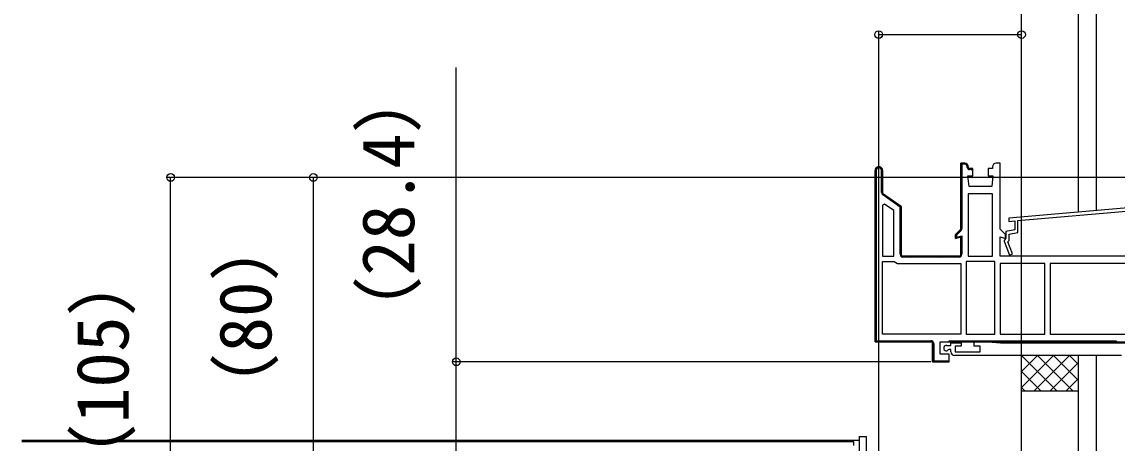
# Model space of a CAD drawing. Units: millimetres, scale not verified. Extents: x -875 to 875, y -1305 to 1298.
# Drawn here: x -62.5 to 244.3, y -716.4 to -598.5 of the extents above; entities that cross this region are included whole.
import ezdxf
from ezdxf.enums import TextEntityAlignment as Align

# ---------------------------------------------------------------- set-up
doc = ezdxf.new("R2010")
doc.units = ezdxf.units.MM
doc.header["$LTSCALE"] = 8
for name, color, linetype in [('0-2_YKK_11', 7, 'Continuous'), ('0-3_YKK_12', 2, 'Continuous'), ('0-4_YKK_13', 4, 'Continuous'), ('0-5_YKK_D', 6, 'Continuous'), ('0-7_YSS_K', 3, 'Continuous')]:
    doc.layers.add(name, color=color, linetype=linetype)
doc.styles.add('ＭＳ ゴシック', font='')
doc.styles.get('ＭＳ ゴシック').set_extended_font_data('MS Gothic')

msp = doc.modelspace()

# ---------------------------------------------------------------- linework, layer by layer
at = {"layer": '0-2_YKK_11'}
for p, q in [((200.934, -638.311), (201.245, -638)), ((176.5, -640.118), (176.859, -639.759)), ((177.259, -639.359), (177.616, -639.002)), ((178.3, -646.24), (178.3, -640.05)), ((178.3, -641.146), (178.6, -640.846)), ((200.5, -638.745), (200.811, -638.434)), ((202.3, -639.2), (202.3, -639)), ((202.463, -639.611), (202.675, -639.398)), ((176.5, -642.946), (176.8, -642.646)), ((178.3, -643.974), (178.6, -643.674)), ((200.5, -641.573), (200.8, -641.273)), ((200.5, -644.402), (200.8, -644.102)), ((176.5, -645.774), (176.8, -645.474)), ((178.428, -646.674), (178.648, -646.454)), ((200.5, -647.23), (200.8, -646.93)), ((176.5, -648.603), (176.8, -648.303)), ((180.05, -647.881), (180.265, -647.666)), ((181.714, -649.046), (181.929, -648.831)), ((183.377, -650.211), (183.592, -649.996)), ((200.5, -650.059), (200.8, -649.759)), ((176.5, -651.431), (176.8, -651.131)), ((183.5, -652.917), (183.8, -652.617)), ((200.5, -652.887), (200.8, -652.587)), ((176.5, -654.26), (176.8, -653.96)), ((183.5, -655.745), (183.8, -655.445)), ((200.5, -655.716), (200.8, -655.416)), ((176.5, -657.088), (176.8, -656.788)), ((183.5, -658.573), (183.8, -658.273)), ((200.566, -656.858), (199.359, -658.066)), ((200.283, -658.761), (200.54, -658.504)), ((176.5, -659.917), (176.8, -659.617)), ((176.5, -662.745), (176.8, -662.445)), ((183.5, -661.402), (183.8, -661.102)), ((200.5, -661.372), (200.8, -661.072)), ((176.5, -665.573), (176.8, -665.273)), ((183.701, -664.03), (183.913, -663.817)), ((200, -664.3), (184.3, -664.3)), ((186.259, -664.3), (186.559, -664)), ((189.087, -664.3), (189.387, -664)), ((191.916, -664.3), (192.216, -664)), ((194.744, -664.3), (195.044, -664)), ((197.573, -664.3), (197.873, -664)), ((176.5, -668.402), (176.8, -668.102)), ((176.5, -671.23), (176.8, -670.93)), ((176.5, -674.059), (176.8, -673.759)), ((176.5, -676.887), (176.8, -676.587)), ((176.5, -679.716), (176.8, -679.416)), ((176.5, -682.544), (176.8, -682.244)), ((176.5, -685.372), (176.8, -685.072)), ((176.762, -687.939), (177.001, -687.7)), ((179.529, -688), (179.829, -687.7)), ((182.358, -688), (182.658, -687.7)), ((185.186, -688), (185.486, -687.7)), ((188.015, -688), (188.315, -687.7)), ((190.843, -688), (191.143, -687.7)), ((192.6, -689.071), (192.9, -688.771)), ((199.328, -688), (199.628, -687.7)), ((202.157, -688), (202.457, -687.7)), ((204.985, -688), (205.285, -687.7)), ((207.814, -688), (208.114, -687.7)), ((210.642, -688), (210.942, -687.7)), ((213.471, -688), (213.771, -687.7)), ((216.299, -688), (216.599, -687.7)), ((219.127, -688), (219.427, -687.7)), ((221.956, -688), (222.256, -687.7)), ((224.784, -688), (225.084, -687.7)), ((227.613, -688), (227.913, -687.7)), ((230.441, -688), (230.741, -687.7)), ((233.27, -688), (233.57, -687.7)), ((236.098, -688), (236.398, -687.7)), ((238.926, -688), (239.226, -687.7)), ((241.755, -688), (242.055, -687.7)), ((192.6, -691.9), (192.9, -691.6)), ((193.728, -693.6), (194.028, -693.3)), ((196.557, -693.6), (196.857, -693.3)), ((245.529, -691.8), (198.7, -691.8))]:
    msp.add_line(p, q, dxfattribs=at)
for points in [[(201.6, -638), (200.5, -638), (200.5, -656.5), (199, -658), (199, -659.061), (200.5, -658.659), (200.5, -664), (183.8, -664), (183.8, -650.141), (178.6, -646.5), (178.6, -640.05)], [(178.6, -640.05), (178.6, -646.5), (183.8, -650.141), (183.8, -664), (200.5, -664), (200.5, -658.659), (199, -659.061), (199, -658), (200.5, -656.5), (200.5, -638), (201.6, -638)], [(252.6, -638), (251.5, -638), (251.5, -656.5), (250, -658), (250, -659.061), (251.5, -658.659), (251.5, -664), (211.5, -664), (211.5, -658.659), (213, -659.061), (213, -658), (211.5, -656.5), (211.5, -638), (210.4, -638)], [(192.9, -688.5), (192.9, -693.3), (197.158, -693.3), (196.7, -693.6), (192.6, -693.6), (192.6, -688), (176.5, -688), (176.5, -640.05), (176.5, -688), (192.6, -688), (192.6, -693.6), (197.2, -693.6), (197.2, -691.5), (194.7, -691.5), (194.7, -688)], [(176.8, -640.05), (176.8, -687.7), (192.1, -687.7)], [(201.6, -638.3), (200.8, -638.3), (200.8, -656.293)], [(209.4, -639), (209.4, -639.5), (208.15, -639.5), (208.15, -641.5), (209.5, -641.5), (209.2, -644.5), (202.8, -644.5), (202.5, -641.5), (203.85, -641.5), (203.85, -639.5), (202.6, -639.5), (202.6, -639)], [(202.6, -639), (202.6, -639.5), (203.35, -639.5), (203.85, -640), (203.55, -640), (203.35, -639.8), (202.9, -639.8)], [(183.5, -663.5), (183.5, -650.297), (178.641, -646.895)], [(250.511, -650.202), (213.911, -653.404), (213.989, -654.3), (215.6, -654.159), (215.6, -656.659), (213.1, -657.1), (213.1, -659.1), (212.9, -659.3), (212.6, -659.6), (212.6, -659.8), (214.131, -663.714), (214.969, -663.386), (213.645, -660), (214, -659.644), (214, -657.855), (216.5, -657.414), (216.5, -654.081), (249.1, -651.228)], [(199.3, -658.307), (199.3, -658.67), (200.8, -658.339), (200.8, -663.5)], [(194.7, -688), (254, -688)], [(196.45, -689), (197.7, -689), (197.7, -688.3), (200.6, -688.3), (200.6, -689.2), (198.9, -689.2), (198.9, -690.8), (205.9, -690.8), (205.9, -689.2), (204.2, -689.2), (204.2, -688), (208.2, -688), (211.629, -688.3), (252.7, -688.3)], [(197.7, -690.8), (197.7, -690.2), (197.185, -690.2), (196.975, -690.286)]]:
    msp.add_lwpolyline(points, dxfattribs=at)
for points in [[(202.6, -646.6), (202.6, -664), (209.4, -664), (209.4, -646.6)], [(178.6, -649.721), (178.6, -664), (181.7, -664), (181.7, -651.234), (179.138, -649.44)], [(200.5, -685.9), (178.6, -685.9), (178.6, -665.5), (181.873, -665.5), (182.332, -665.8), (182.79, -666.1), (200.5, -666.1)], [(202, -665.5), (202, -685.9), (210, -685.9), (210, -665.5)], [(211.5, -666.1), (211.5, -685.9), (224, -685.9), (224, -666.1)], [(248.4, -666.1), (225.5, -666.1), (225.5, -685.9), (248.4, -685.9)], [(244, -688), (197.2, -688), (197.2, -687.7), (244, -687.7)]]:
    msp.add_lwpolyline(points, close=True, dxfattribs=at)
for centre, radius, start, end in [((201.6, -639), 1, 0.00001, 89.99999), ((201.6, -639), 1, 0.00001, 89.99999), ((210.4, -639), 1, 90.00001, 179.99999), ((177.55, -640.05), 1.05, 359.99999, 180.00001), ((177.55, -640.05), 1.05, 359.99999, 180.00001), ((177.55, -640.05), 0.75, 359.99999, 180.00001), ((201.6, -639), 0.7, 0.00001, 89.99999), ((202.9, -639.2), 0.6, 180.00001, 269.99999), ((179.1, -646.24), 0.8, 180, 234.99999), ((200, -656.293), 0.8, 314.99999, 359.99998), ((199.814, -658.304), 0.514, 152.38607, 180.33632), ((184.3, -663.5), 0.8, 180.00001, 269.99999), ((200, -663.5), 0.8, 270.00001, 359.99999), ((192.1, -688.5), 0.8, 0.00001, 89.99999), ((196.45, -689.75), 0.75, 90.00002, 314.41533), ((198.7, -690.8), 1, 180.00001, 269.99999)]:
    msp.add_arc(centre, radius, start, end, dxfattribs=at)
at = {"layer": '0-3_YKK_12'}
for p, q in [((-62.5, -715.5), (172, -715.5)), ((172, -715.5), (172, -741))]:
    msp.add_line(p, q, dxfattribs=at)
msp.add_lwpolyline([(170.5, -717), (170.5, -716), (-62.5, -716)], dxfattribs=at)
at = {"layer": '0-4_YKK_13'}
for p, q in [((172, -714.5), (172, -735)), ((172, -714.5), (174, -714.5)), ((174, -714.5), (174, -735))]:
    msp.add_line(p, q, dxfattribs=at)
at = {"layer": '0-5_YKK_D'}
for p, q in [((177.5, -726.246), (177.5, -601)), ((217.5, -714.5), (217.5, -601)), ((177.5, -602), (217.5, -602)), ((282.5, -642), (-21.834, -642)), ((-20.834, -747), (-20.834, -642)), ((282.5, -642), (18.166, -642)), ((19.166, -722), (19.166, -642)), ((192.1, -693.6), (58.166, -693.6))]:
    msp.add_line(p, q, dxfattribs=at)
msp.add_lwpolyline([(59.166, -722), (59.166, -693.6), (59.166, -611.232)], dxfattribs=at)
for centre in [(177.5, -602), (217.5, -602), (-20.834, -642), (19.166, -642), (59.166, -693.6)]:
    msp.add_circle(centre, 1.075, dxfattribs=at)
at = {"layer": '0-7_YSS_K'}
for p, q in [((217.5, -653.001), (217.5, -477.077)), ((233.5, -651.601), (233.5, -477.077)), ((238.5, -651.164), (238.5, -477.077)), ((217.5, -1072), (217.5, -691.8)), ((217.5, -696.29), (221.99, -691.8)), ((217.5, -700.78), (226.48, -691.8)), ((227.5, -701.8), (217.5, -691.8)), ((220.97, -701.8), (230.97, -691.8)), ((231.99, -701.8), (221.99, -691.8)), ((233.5, -698.82), (226.48, -691.8)), ((233.5, -694.329), (230.97, -691.8)), ((233.5, -1072), (233.5, -691.8)), ((238.5, -1072), (238.5, -691.8)), ((223.01, -701.8), (217.5, -696.29)), ((225.461, -701.8), (233.5, -693.76)), ((229.951, -701.8), (233.5, -698.251)), ((218.52, -701.8), (217.5, -700.78)), ((233.5, -701.8), (217.5, -701.8))]:
    msp.add_line(p, q, dxfattribs=at)

# ---------------------------------------------------------------- texts
at = {"layer": '0-5_YKK_D', "style": 'ＭＳ ゴシック'}
for s, p in [('（28.4）', (51.78, -689.527)), ('（80）', (11.78, -711.034)), ('（105）', (-28.22, -730.807))]:
    msp.add_text(s, height=14.66, rotation=90, dxfattribs=at).set_placement(p, align=Align.BOTTOM_LEFT)

doc.saveas('drawing.dxf')
